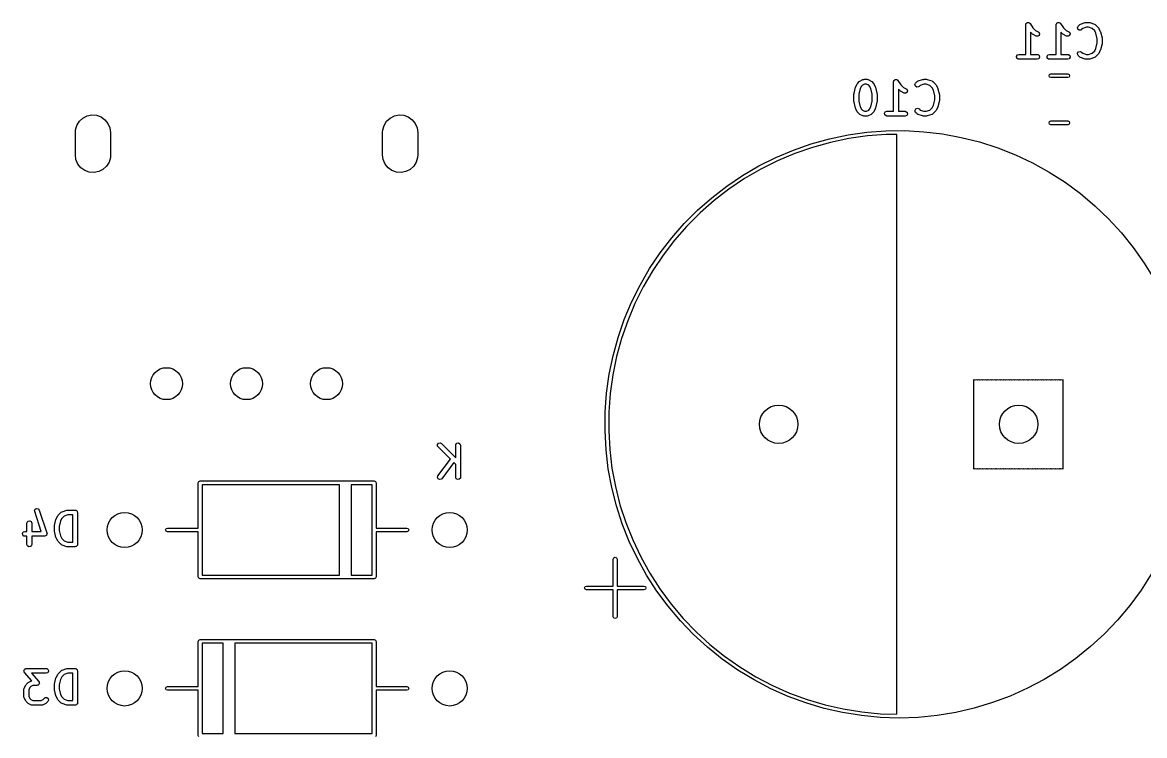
# Model space of a CAD drawing. Extents: x 65 to 231, y -134 to -59.
# Drawn here: x 65.39 to 100.45, y -84.66 to -62.37 of the extents above; entities that cross this region are included whole.
import ezdxf

# ---------------------------------------------------------------- set-up
doc = ezdxf.new("R2010")
doc.units = 0
doc.layers.add('BLACK', color=7, linetype='CONTINUOUS')

msp = doc.modelspace()

# ---------------------------------------------------------------- linework, layer by layer
at = {"layer": 'BLACK', "linetype": 'CONTINUOUS'}
for p, q in [((96.7388, -62.4444), (96.7433, -62.4187)), ((96.7433, -62.4187), (96.7461, -62.4154)), ((96.7461, -62.4154), (96.7466, -62.4111)), ((96.7466, -62.4111), (96.7623, -62.3961)), ((96.7623, -62.3961), (96.7763, -62.3794)), ((96.7763, -62.3794), (96.7806, -62.3787)), ((96.7806, -62.3787), (96.7837, -62.3757)), ((96.7837, -62.3757), (96.8054, -62.3743)), ((96.8054, -62.3743), (96.8268, -62.3705)), ((96.8268, -62.3705), (96.8306, -62.3727)), ((96.8306, -62.3727), (96.8349, -62.3724)), ((96.8349, -62.3724), (96.8524, -62.3853)), ((96.8524, -62.3853), (96.8713, -62.3962)), ((96.8713, -62.3962), (96.8727, -62.4002)), ((96.8727, -62.4002), (96.8762, -62.4028)), ((96.8762, -62.4028), (96.9673, -62.5395)), ((97.6912, -62.4444), (97.6957, -62.4187)), ((97.6957, -62.4187), (97.6985, -62.4154)), ((97.6985, -62.4154), (97.699, -62.4111)), ((97.699, -62.4111), (97.7147, -62.3961)), ((97.7147, -62.3961), (97.7287, -62.3794)), ((97.7287, -62.3794), (97.7329, -62.3787)), ((97.7329, -62.3787), (97.7361, -62.3757)), ((97.7361, -62.3757), (97.7578, -62.3743)), ((97.7578, -62.3743), (97.7792, -62.3705)), ((97.7792, -62.3705), (97.7829, -62.3727)), ((97.7829, -62.3727), (97.7873, -62.3724)), ((97.7873, -62.3724), (97.8048, -62.3853)), ((97.8048, -62.3853), (97.8236, -62.3962)), ((97.8236, -62.3962), (97.8251, -62.4002)), ((97.8251, -62.4002), (97.8286, -62.4028)), ((97.8286, -62.4028), (97.9197, -62.5395)), ((98.4568, -62.4208), (98.5996, -62.3732)), ((98.5996, -62.3732), (98.6218, -62.3699)), ((98.6218, -62.3699), (98.6233, -62.3694)), ((98.6233, -62.3694), (98.7186, -62.3694)), ((98.7186, -62.3694), (98.7407, -62.3733)), ((98.7407, -62.3733), (98.7423, -62.3732)), ((98.7423, -62.3732), (98.8851, -62.4208)), ((96.7388, -63.3694), (96.7388, -62.4444)), ((96.9513, -62.7355), (96.8888, -62.6731)), ((96.8888, -62.6731), (96.8888, -63.3694)), ((96.9527, -62.7362), (96.9513, -62.7355)), ((96.9707, -62.7496), (96.9527, -62.7362)), ((96.9673, -62.5395), (97.0487, -62.6208)), ((97.066, -62.7972), (96.9707, -62.7496)), ((97.0487, -62.6208), (97.1331, -62.663)), ((97.1331, -62.663), (97.154, -62.6785)), ((97.154, -62.6785), (97.1744, -62.7256)), ((97.1744, -62.7256), (97.1598, -62.7748)), ((97.6912, -63.3694), (97.6912, -62.4444)), ((97.9036, -62.7355), (97.8412, -62.6731)), ((97.8412, -62.6731), (97.8412, -63.3694)), ((97.9051, -62.7362), (97.9036, -62.7355)), ((97.9231, -62.7496), (97.9051, -62.7362)), ((97.9197, -62.5395), (98.0011, -62.6208)), ((98.0184, -62.7972), (97.9231, -62.7496)), ((98.0011, -62.6208), (98.0854, -62.663)), ((98.0854, -62.663), (98.1064, -62.6785)), ((98.1064, -62.6785), (98.1268, -62.7256)), ((98.1268, -62.7256), (98.1121, -62.7748)), ((98.3581, -62.5331), (98.3798, -62.4866)), ((98.3714, -62.5826), (98.3581, -62.5331)), ((98.4134, -62.6121), (98.3714, -62.5826)), ((98.3798, -62.4866), (98.4274, -62.439)), ((98.4646, -62.6076), (98.4134, -62.6121)), ((98.4274, -62.439), (98.4488, -62.424)), ((98.4488, -62.424), (98.4532, -62.4236)), ((98.4532, -62.4236), (98.4568, -62.4208)), ((98.4859, -62.5927), (98.4646, -62.6076)), ((98.521, -62.5576), (98.4859, -62.5927)), ((98.6355, -62.5194), (98.521, -62.5576)), ((98.7064, -62.5194), (98.6355, -62.5194)), ((98.8209, -62.5576), (98.7064, -62.5194)), ((98.895, -62.6317), (98.8209, -62.5576)), ((98.8851, -62.4208), (98.9081, -62.4333)), ((98.9335, -62.7087), (98.895, -62.6317)), ((98.9081, -62.4333), (98.9104, -62.4371)), ((98.9104, -62.4371), (98.9145, -62.439)), ((98.9145, -62.439), (99.0097, -62.5342)), ((98.9769, -62.8822), (98.9335, -62.7087)), ((99.0097, -62.5342), (99.0226, -62.5526)), ((99.0226, -62.5526), (99.0237, -62.5537)), ((99.0237, -62.5537), (99.0714, -62.6489)), ((99.0714, -62.6489), (99.0751, -62.6613)), ((99.0751, -62.6613), (99.077, -62.6643)), ((99.077, -62.6643), (99.1247, -62.8548)), ((97.1169, -62.803), (97.066, -62.7972)), ((97.1598, -62.7748), (97.1169, -62.803)), ((98.0693, -62.803), (98.0184, -62.7972)), ((98.1121, -62.7748), (98.0693, -62.803)), ((98.9335, -63.1801), (98.9769, -63.0066)), ((98.9769, -63.0066), (98.9769, -62.8822)), ((99.1247, -63.034), (99.077, -63.2245)), ((99.1269, -63.0158), (99.1243, -63.0306)), ((99.1243, -63.0306), (99.1247, -63.034)), ((99.1247, -62.8548), (99.1257, -62.8697)), ((99.1257, -62.8697), (99.1269, -62.873)), ((99.1269, -62.873), (99.1269, -63.0158)), ((96.4542, -63.4314), (96.4799, -63.3869)), ((96.4631, -63.4819), (96.4542, -63.4314)), ((96.4799, -63.3869), (96.5281, -63.3694)), ((96.5281, -63.3694), (96.7388, -63.3694)), ((96.8888, -63.3694), (97.0995, -63.3694)), ((97.0995, -63.3694), (97.1252, -63.3739)), ((97.1252, -63.3739), (97.1645, -63.4069)), ((97.1734, -63.4574), (97.1477, -63.5018)), ((97.1645, -63.4069), (97.1734, -63.4574)), ((97.4066, -63.4314), (97.4323, -63.3869)), ((97.4155, -63.4819), (97.4066, -63.4314)), ((97.4323, -63.3869), (97.4805, -63.3694)), ((97.4805, -63.3694), (97.6912, -63.3694)), ((97.8412, -63.3694), (98.0519, -63.3694)), ((98.0519, -63.3694), (98.0776, -63.3739)), ((98.0776, -63.3739), (98.1169, -63.4069)), ((98.1258, -63.4574), (98.1001, -63.5018)), ((98.1169, -63.4069), (98.1258, -63.4574)), ((98.3604, -63.3297), (98.3898, -63.2877)), ((98.3649, -63.3808), (98.3604, -63.3297)), ((98.3798, -63.4022), (98.3649, -63.3808)), ((98.4274, -63.4498), (98.3798, -63.4022)), ((98.3898, -63.2877), (98.4394, -63.2744)), ((98.4315, -63.4517), (98.4274, -63.4498)), ((98.4339, -63.4555), (98.4315, -63.4517)), ((98.4568, -63.4679), (98.4339, -63.4555)), ((98.4394, -63.2744), (98.4859, -63.2961)), ((98.5996, -63.5155), (98.4568, -63.4679)), ((98.4859, -63.2961), (98.521, -63.3312)), ((98.521, -63.3312), (98.6355, -63.3694)), ((98.6355, -63.3694), (98.7064, -63.3694)), ((98.7064, -63.3694), (98.8209, -63.3312)), ((98.8851, -63.4679), (98.7423, -63.5155)), ((98.8209, -63.3312), (98.895, -63.2571)), ((98.8887, -63.4651), (98.8851, -63.4679)), ((98.8931, -63.4647), (98.8887, -63.4651)), ((98.9145, -63.4498), (98.8931, -63.4647)), ((98.895, -63.2571), (98.9335, -63.1801)), ((99.0097, -63.3546), (98.9145, -63.4498)), ((99.0104, -63.3531), (99.0097, -63.3546)), ((99.0237, -63.3351), (99.0104, -63.3531)), ((99.0714, -63.2398), (99.0237, -63.3351)), ((99.0718, -63.2363), (99.0714, -63.2398)), ((99.077, -63.2245), (99.0718, -63.2363)), ((96.5024, -63.5149), (96.4631, -63.4819)), ((96.5281, -63.5194), (96.5024, -63.5149)), ((97.0995, -63.5194), (96.5281, -63.5194)), ((97.1477, -63.5018), (97.0995, -63.5194)), ((97.4548, -63.5149), (97.4155, -63.4819)), ((97.4805, -63.5194), (97.4548, -63.5149)), ((98.0519, -63.5194), (97.4805, -63.5194)), ((98.1001, -63.5018), (98.0519, -63.5194)), ((98.6012, -63.5155), (98.5996, -63.5155)), ((98.6233, -63.5194), (98.6012, -63.5155)), ((98.7186, -63.5194), (98.6233, -63.5194)), ((98.7201, -63.5188), (98.7186, -63.5194)), ((98.7423, -63.5155), (98.7201, -63.5188)), ((91.5574, -64.2029), (91.6526, -64.1553)), ((91.6526, -64.1553), (91.6776, -64.1479)), ((91.6776, -64.1479), (91.682, -64.1489)), ((91.682, -64.1489), (91.6862, -64.1474)), ((91.6862, -64.1474), (91.7814, -64.1474)), ((91.7814, -64.1474), (91.8071, -64.1519)), ((91.8071, -64.1519), (91.8105, -64.1548)), ((91.8105, -64.1548), (91.815, -64.1553)), ((91.815, -64.1553), (91.9102, -64.2029)), ((92.6347, -64.1741), (92.6487, -64.1574)), ((92.6487, -64.1574), (92.6529, -64.1567)), ((92.6529, -64.1567), (92.6561, -64.1537)), ((92.6561, -64.1537), (92.6778, -64.1523)), ((92.6778, -64.1523), (92.6992, -64.1485)), ((92.6992, -64.1485), (92.703, -64.1507)), ((92.703, -64.1507), (92.7073, -64.1504)), ((92.7073, -64.1504), (92.7248, -64.1633)), ((92.7248, -64.1633), (92.7436, -64.1742)), ((93.3768, -64.1988), (93.5196, -64.1512)), ((93.5196, -64.1512), (93.5418, -64.1479)), ((93.5418, -64.1479), (93.5433, -64.1474)), ((93.5433, -64.1474), (93.6386, -64.1474)), ((93.6386, -64.1474), (93.6607, -64.1513)), ((93.6607, -64.1513), (93.6623, -64.1512)), ((93.6623, -64.1512), (93.8051, -64.1988)), ((97.4687, -64.035), (97.4863, -63.9926)), ((97.4863, -64.0774), (97.4687, -64.035)), ((97.4863, -63.9926), (97.5287, -63.975)), ((97.5287, -64.095), (97.4863, -64.0774)), ((97.5287, -63.975), (98.0513, -63.975)), ((98.0513, -64.095), (97.5287, -64.095)), ((98.0513, -63.975), (98.0937, -63.9926)), ((98.0937, -64.0774), (98.0513, -64.095)), ((98.0937, -63.9926), (98.1113, -64.035)), ((98.1113, -64.035), (98.0937, -64.0774)), ((91.3753, -64.5851), (91.423, -64.3947)), ((91.423, -64.3947), (91.4282, -64.3828)), ((91.4282, -64.3828), (91.4286, -64.3793)), ((91.4286, -64.3793), (91.4763, -64.2841)), ((91.4763, -64.2841), (91.4896, -64.2661)), ((91.4896, -64.2661), (91.4903, -64.2646)), ((91.4903, -64.2646), (91.5379, -64.217)), ((91.5665, -64.439), (91.5231, -64.6126)), ((91.5379, -64.217), (91.5563, -64.2041)), ((91.5563, -64.2041), (91.5574, -64.2029)), ((91.605, -64.362), (91.5665, -64.439)), ((91.6354, -64.3316), (91.605, -64.362)), ((91.7039, -64.2974), (91.6354, -64.3316)), ((91.7637, -64.2974), (91.7039, -64.2974)), ((91.8322, -64.3316), (91.7637, -64.2974)), ((91.8626, -64.362), (91.8322, -64.3316)), ((91.9011, -64.439), (91.8626, -64.362)), ((91.9445, -64.6126), (91.9011, -64.439)), ((91.9102, -64.2029), (91.9282, -64.2163)), ((91.9282, -64.2163), (91.9297, -64.217)), ((91.9297, -64.217), (91.9773, -64.2646)), ((91.9773, -64.2646), (91.9902, -64.283)), ((91.9902, -64.283), (91.9914, -64.2841)), ((91.9914, -64.2841), (92.039, -64.3793)), ((92.039, -64.3793), (92.0427, -64.3917)), ((92.0427, -64.3917), (92.0447, -64.3947)), ((92.0447, -64.3947), (92.0923, -64.5851)), ((92.6112, -64.2224), (92.6157, -64.1967)), ((92.6112, -65.1474), (92.6112, -64.2224)), ((92.6157, -64.1967), (92.6185, -64.1934)), ((92.6185, -64.1934), (92.619, -64.1891)), ((92.619, -64.1891), (92.6347, -64.1741)), ((92.7436, -64.1742), (92.7451, -64.1782)), ((92.7451, -64.1782), (92.7486, -64.1808)), ((92.7486, -64.1808), (92.8397, -64.3175)), ((92.8236, -64.5135), (92.7612, -64.4511)), ((92.7612, -64.4511), (92.7612, -65.1474)), ((92.8251, -64.5142), (92.8236, -64.5135)), ((92.8431, -64.5276), (92.8251, -64.5142)), ((92.8397, -64.3175), (92.9211, -64.3988)), ((92.9211, -64.3988), (93.0054, -64.441)), ((93.0054, -64.441), (93.0264, -64.4565)), ((93.0264, -64.4565), (93.0468, -64.5036)), ((93.0468, -64.5036), (93.0321, -64.5528)), ((93.2781, -64.3111), (93.2998, -64.2646)), ((93.2914, -64.3606), (93.2781, -64.3111)), ((93.3334, -64.3901), (93.2914, -64.3606)), ((93.2998, -64.2646), (93.3474, -64.217)), ((93.3846, -64.3856), (93.3334, -64.3901)), ((93.3474, -64.217), (93.3688, -64.202)), ((93.3688, -64.202), (93.3732, -64.2016)), ((93.3732, -64.2016), (93.3768, -64.1988)), ((93.4059, -64.3707), (93.3846, -64.3856)), ((93.441, -64.3356), (93.4059, -64.3707)), ((93.5555, -64.2974), (93.441, -64.3356)), ((93.6264, -64.2974), (93.5555, -64.2974)), ((93.7409, -64.3356), (93.6264, -64.2974)), ((93.815, -64.4097), (93.7409, -64.3356)), ((93.8051, -64.1988), (93.8281, -64.2113)), ((93.8535, -64.4867), (93.815, -64.4097)), ((93.8281, -64.2113), (93.8304, -64.2151)), ((93.8304, -64.2151), (93.8345, -64.217)), ((93.8345, -64.217), (93.9297, -64.3122)), ((93.8969, -64.6602), (93.8535, -64.4867)), ((93.9297, -64.3122), (93.9426, -64.3306)), ((93.9426, -64.3306), (93.9437, -64.3317)), ((93.9437, -64.3317), (93.9914, -64.4269)), ((93.9914, -64.4269), (93.9951, -64.4393)), ((93.9951, -64.4393), (93.997, -64.4423)), ((93.997, -64.4423), (94.0447, -64.6328)), ((91.3731, -64.6033), (91.3757, -64.5886)), ((91.3731, -64.8414), (91.3731, -64.6033)), ((91.3743, -64.8447), (91.3731, -64.8414)), ((91.3753, -64.8596), (91.3743, -64.8447)), ((91.3757, -64.5886), (91.3753, -64.5851)), ((91.423, -65.0501), (91.3753, -64.8596)), ((91.5231, -64.6126), (91.5231, -64.8322)), ((91.5231, -64.8322), (91.5665, -65.0057)), ((91.9011, -65.0057), (91.9445, -64.8322)), ((91.9445, -64.8322), (91.9445, -64.6126)), ((92.0923, -64.8596), (92.0447, -65.0501)), ((92.0945, -64.8414), (92.0919, -64.8562)), ((92.0919, -64.8562), (92.0923, -64.8596)), ((92.0923, -64.5851), (92.0933, -64.6001)), ((92.0933, -64.6001), (92.0945, -64.6033)), ((92.0945, -64.6033), (92.0945, -64.8414)), ((92.9384, -64.5752), (92.8431, -64.5276)), ((92.9893, -64.581), (92.9384, -64.5752)), ((93.0321, -64.5528), (92.9893, -64.581)), ((93.8535, -64.9581), (93.8969, -64.7846)), ((93.8969, -64.7846), (93.8969, -64.6602)), ((94.0447, -64.812), (93.997, -65.0025)), ((94.0469, -64.7938), (94.0443, -64.8086)), ((94.0443, -64.8086), (94.0447, -64.812)), ((94.0447, -64.6328), (94.0457, -64.6477)), ((94.0457, -64.6477), (94.0469, -64.651)), ((94.0469, -64.651), (94.0469, -64.7938)), ((91.4249, -65.053), (91.423, -65.0501)), ((91.4286, -65.0654), (91.4249, -65.053)), ((91.4763, -65.1607), (91.4286, -65.0654)), ((91.4774, -65.1618), (91.4763, -65.1607)), ((91.4903, -65.1802), (91.4774, -65.1618)), ((91.5379, -65.2278), (91.4903, -65.1802)), ((91.5665, -65.0057), (91.605, -65.0827)), ((91.605, -65.0827), (91.6354, -65.1131)), ((91.6354, -65.1131), (91.7039, -65.1474)), ((91.7039, -65.1474), (91.7637, -65.1474)), ((91.7637, -65.1474), (91.8322, -65.1131)), ((91.8322, -65.1131), (91.8626, -65.0827)), ((91.8626, -65.0827), (91.9011, -65.0057)), ((91.9773, -65.1802), (91.9297, -65.2278)), ((91.978, -65.1787), (91.9773, -65.1802)), ((91.9914, -65.1607), (91.978, -65.1787)), ((92.039, -65.0654), (91.9914, -65.1607)), ((92.0394, -65.0619), (92.039, -65.0654)), ((92.0447, -65.0501), (92.0394, -65.0619)), ((92.3266, -65.2094), (92.3523, -65.1649)), ((92.3355, -65.2599), (92.3266, -65.2094)), ((92.3523, -65.1649), (92.4005, -65.1474)), ((92.4005, -65.1474), (92.6112, -65.1474)), ((92.7612, -65.1474), (92.9719, -65.1474)), ((92.9719, -65.1474), (92.9976, -65.1519)), ((92.9976, -65.1519), (93.0369, -65.1849)), ((93.0369, -65.1849), (93.0458, -65.2354)), ((93.2804, -65.1077), (93.3098, -65.0657)), ((93.2849, -65.1588), (93.2804, -65.1077)), ((93.2998, -65.1802), (93.2849, -65.1588)), ((93.3474, -65.2278), (93.2998, -65.1802)), ((93.3098, -65.0657), (93.3594, -65.0524)), ((93.3594, -65.0524), (93.4059, -65.0741)), ((93.4059, -65.0741), (93.441, -65.1092)), ((93.441, -65.1092), (93.5555, -65.1474)), ((93.5555, -65.1474), (93.6264, -65.1474)), ((93.6264, -65.1474), (93.7409, -65.1092)), ((93.7409, -65.1092), (93.815, -65.0351)), ((93.815, -65.0351), (93.8535, -64.9581)), ((93.9297, -65.1326), (93.8345, -65.2278)), ((93.9304, -65.1311), (93.9297, -65.1326)), ((93.9437, -65.1131), (93.9304, -65.1311)), ((93.9914, -65.0178), (93.9437, -65.1131)), ((93.9918, -65.0143), (93.9914, -65.0178)), ((93.997, -65.0025), (93.9918, -65.0143)), ((67.0875, -65.5863), (67.1662, -65.4594)), ((67.1662, -65.4594), (67.2761, -65.3584)), ((67.2761, -65.3584), (67.4091, -65.2906)), ((67.4091, -65.2906), (67.5555, -65.2611)), ((67.5555, -65.2611), (67.7044, -65.272)), ((67.7044, -65.272), (67.8448, -65.3226)), ((67.8448, -65.3226), (67.9665, -65.4091)), ((67.9665, -65.4091), (68.0605, -65.5251)), ((68.0605, -65.5251), (68.1197, -65.6621)), ((76.6876, -65.5863), (76.7662, -65.4594)), ((76.7662, -65.4594), (76.8761, -65.3584)), ((76.8761, -65.3584), (77.0091, -65.2906)), ((77.0091, -65.2906), (77.1555, -65.2611)), ((77.1555, -65.2611), (77.3044, -65.272)), ((77.3044, -65.272), (77.4448, -65.3226)), ((77.4448, -65.3226), (77.5665, -65.4091)), ((77.5665, -65.4091), (77.6604, -65.5251)), ((77.6604, -65.5251), (77.7197, -65.6621)), ((91.5394, -65.2285), (91.5379, -65.2278)), ((91.5574, -65.2418), (91.5394, -65.2285)), ((91.6526, -65.2895), (91.5574, -65.2418)), ((91.6571, -65.29), (91.6526, -65.2895)), ((91.6605, -65.2929), (91.6571, -65.29)), ((91.6862, -65.2974), (91.6605, -65.2929)), ((91.7814, -65.2974), (91.6862, -65.2974)), ((91.7856, -65.2958), (91.7814, -65.2974)), ((91.79, -65.2969), (91.7856, -65.2958)), ((91.815, -65.2895), (91.79, -65.2969)), ((91.9102, -65.2418), (91.815, -65.2895)), ((91.9113, -65.2407), (91.9102, -65.2418)), ((91.9297, -65.2278), (91.9113, -65.2407)), ((92.3748, -65.2929), (92.3355, -65.2599)), ((92.4005, -65.2974), (92.3748, -65.2929)), ((92.9719, -65.2974), (92.4005, -65.2974)), ((93.0201, -65.2798), (92.9719, -65.2974)), ((93.0458, -65.2354), (93.0201, -65.2798)), ((93.3515, -65.2297), (93.3474, -65.2278)), ((93.3539, -65.2335), (93.3515, -65.2297)), ((93.3768, -65.2459), (93.3539, -65.2335)), ((93.5196, -65.2935), (93.3768, -65.2459)), ((93.5212, -65.2935), (93.5196, -65.2935)), ((93.5433, -65.2974), (93.5212, -65.2935)), ((93.6386, -65.2974), (93.5433, -65.2974)), ((93.6401, -65.2968), (93.6386, -65.2974)), ((93.6623, -65.2935), (93.6401, -65.2968)), ((93.8051, -65.2459), (93.6623, -65.2935)), ((93.8087, -65.2431), (93.8051, -65.2459)), ((93.8131, -65.2427), (93.8087, -65.2431)), ((93.8345, -65.2278), (93.8131, -65.2427)), ((97.4687, -65.505), (97.4863, -65.4626)), ((97.4863, -65.5474), (97.4687, -65.505)), ((97.4863, -65.4626), (97.5287, -65.445)), ((97.5287, -65.565), (97.4863, -65.5474)), ((97.5287, -65.445), (98.0513, -65.445)), ((98.0513, -65.565), (97.5287, -65.565)), ((98.0513, -65.445), (98.0937, -65.4626)), ((98.0937, -65.5474), (98.0513, -65.565)), ((98.0937, -65.4626), (98.1113, -65.505)), ((98.1113, -65.505), (98.0937, -65.5474)), ((67.04, -65.81), (67.0459, -65.7297)), ((67.04, -66.51), (67.04, -65.81)), ((67.0459, -65.7297), (67.0875, -65.5863)), ((68.1197, -65.6621), (68.14, -65.81)), ((68.14, -65.81), (68.14, -66.51)), ((76.64, -65.81), (76.6459, -65.7297)), ((76.64, -66.51), (76.64, -65.81)), ((76.6459, -65.7297), (76.6876, -65.5863)), ((77.7197, -65.6621), (77.74, -65.81)), ((77.74, -65.81), (77.74, -66.51)), ((90.6114, -66.0074), (91.1917, -65.8867)), ((91.1917, -65.8867), (91.7786, -65.8037)), ((91.791, -65.9182), (91.2115, -66.0001)), ((91.7786, -65.8037), (92.3696, -65.7587)), ((92.3746, -65.8738), (91.791, -65.9182)), ((92.3696, -65.7587), (92.9623, -65.752)), ((92.71, -65.87), (92.3746, -65.8738)), ((92.71, -83.9925), (92.71, -65.87)), ((92.9623, -65.752), (93.5541, -65.7835)), ((93.5541, -65.7835), (94.1427, -65.8532)), ((94.1427, -65.8532), (94.7256, -65.9607)), ((89.4802, -66.3597), (90.0401, -66.1653)), ((90.0743, -66.2752), (89.5214, -66.4672)), ((90.0401, -66.1653), (90.6114, -66.0074)), ((90.6385, -66.1193), (90.0743, -66.2752)), ((91.2115, -66.0001), (90.6385, -66.1193)), ((94.7256, -65.9607), (95.3004, -66.1056)), ((95.3004, -66.1056), (95.8645, -66.2873)), ((67.0603, -66.6579), (67.04, -66.51)), ((68.1341, -66.5903), (68.0924, -66.7337)), ((68.14, -66.51), (68.1341, -66.5903)), ((76.6603, -66.6579), (76.64, -66.51)), ((77.7341, -66.5903), (77.6924, -66.7337)), ((77.74, -66.51), (77.7341, -66.5903)), ((88.4038, -66.8548), (88.934, -66.5899)), ((88.934, -66.5899), (89.4802, -66.3597)), ((89.5214, -66.4672), (88.9821, -66.6945)), ((95.8645, -66.2873), (96.4158, -66.505)), ((96.4158, -66.505), (96.9519, -66.7578)), ((67.1196, -66.7949), (67.0603, -66.6579)), ((67.2135, -66.9109), (67.1196, -66.7949)), ((67.3352, -66.9974), (67.2135, -66.9109)), ((67.9039, -66.9616), (67.7709, -67.0294)), ((68.0138, -66.8606), (67.9039, -66.9616)), ((68.0924, -66.7337), (68.0138, -66.8606)), ((76.7195, -66.7949), (76.6603, -66.6579)), ((76.8135, -66.9109), (76.7195, -66.7949)), ((76.9352, -66.9974), (76.8135, -66.9109)), ((77.5039, -66.9616), (77.3709, -67.0294)), ((77.6138, -66.8606), (77.5039, -66.9616)), ((77.6924, -66.7337), (77.6138, -66.8606)), ((87.8918, -67.1534), (88.4038, -66.8548)), ((88.4585, -66.9561), (87.953, -67.251)), ((88.9821, -66.6945), (88.4585, -66.9561)), ((96.9519, -66.7578), (97.4706, -67.0447)), ((67.4756, -67.048), (67.3352, -66.9974)), ((67.6245, -67.0589), (67.4756, -67.048)), ((67.7709, -67.0294), (67.6245, -67.0589)), ((77.0756, -67.048), (76.9352, -66.9974)), ((77.2245, -67.0589), (77.0756, -67.048)), ((77.3709, -67.0294), (77.2245, -67.0589)), ((87.4001, -67.4844), (87.8918, -67.1534)), ((87.953, -67.251), (87.4674, -67.5778)), ((97.4706, -67.0447), (97.9696, -67.3645)), ((86.9308, -67.8465), (87.4001, -67.4844)), ((87.4674, -67.5778), (87.004, -67.9353)), ((97.9696, -67.3645), (98.447, -67.7158)), ((86.4859, -68.2381), (86.9308, -67.8465)), ((87.004, -67.9353), (86.5647, -68.322)), ((98.447, -67.7158), (98.9007, -68.0972)), ((86.0671, -68.6575), (86.4859, -68.2381)), ((86.5647, -68.322), (86.1512, -68.7362)), ((98.9007, -68.0972), (99.3289, -68.5071)), ((85.6763, -69.1032), (86.0671, -68.6575)), ((99.3289, -68.5071), (99.7297, -68.9437)), ((86.1512, -68.7362), (85.7653, -69.1763)), ((99.7297, -68.9437), (100.101, -69.4053)), ((85.3151, -69.5731), (85.6763, -69.1032)), ((85.7653, -69.1763), (85.4086, -69.6403)), ((100.101, -69.4053), (100.443, -69.89)), ((84.9849, -70.0653), (85.3151, -69.5731)), ((85.4086, -69.6403), (85.0826, -70.1264)), ((84.6872, -70.5779), (84.9849, -70.0653)), ((85.0826, -70.1264), (84.7886, -70.6325)), ((100.443, -69.89), (100.752, -70.3956)), ((84.4232, -71.1085), (84.6872, -70.5779)), ((84.7886, -70.6325), (84.5279, -71.1565)), ((84.194, -71.6551), (84.4232, -71.1085)), ((84.5279, -71.1565), (84.3016, -71.6962)), ((84.0005, -72.2154), (84.194, -71.6551)), ((84.3016, -71.6962), (84.1105, -72.2494)), ((83.8436, -72.787), (84.0005, -72.2154)), ((84.1105, -72.2494), (83.9556, -72.8139)), ((83.724, -73.3675), (83.8436, -72.787)), ((83.9556, -72.8139), (83.8374, -73.3871)), ((83.642, -73.9545), (83.724, -73.3675)), ((83.8374, -73.3871), (83.7565, -73.9667)), ((95.131, -73.55), (95.111, -73.5417)), ((95.111, -73.5417), (95.111, -76.3183)), ((95.151, -73.5417), (95.131, -73.55)), ((95.171, -73.55), (95.151, -73.5417)), ((95.191, -73.5417), (95.171, -73.55)), ((95.211, -73.55), (95.191, -73.5417)), ((95.231, -73.5417), (95.211, -73.55)), ((95.251, -73.55), (95.231, -73.5417)), ((95.271, -73.5417), (95.251, -73.55)), ((95.291, -73.55), (95.271, -73.5417)), ((95.311, -73.5417), (95.291, -73.55)), ((95.331, -73.55), (95.311, -73.5417)), ((95.351, -73.5417), (95.331, -73.55)), ((95.371, -73.55), (95.351, -73.5417)), ((95.391, -73.5417), (95.371, -73.55)), ((95.411, -73.55), (95.391, -73.5417)), ((95.431, -73.5417), (95.411, -73.55)), ((95.451, -73.55), (95.431, -73.5417)), ((95.471, -73.5417), (95.451, -73.55)), ((95.491, -73.55), (95.471, -73.5417)), ((95.511, -73.5417), (95.491, -73.55)), ((95.531, -73.55), (95.511, -73.5417)), ((95.551, -73.5417), (95.531, -73.55)), ((95.571, -73.55), (95.551, -73.5417)), ((95.591, -73.5417), (95.571, -73.55)), ((95.611, -73.55), (95.591, -73.5417)), ((95.631, -73.5417), (95.611, -73.55)), ((95.651, -73.55), (95.631, -73.5417)), ((95.671, -73.5417), (95.651, -73.55)), ((95.691, -73.55), (95.671, -73.5417)), ((95.711, -73.5417), (95.691, -73.55)), ((95.731, -73.55), (95.711, -73.5417)), ((95.751, -73.5417), (95.731, -73.55)), ((95.771, -73.55), (95.751, -73.5417)), ((95.791, -73.5417), (95.771, -73.55)), ((95.811, -73.55), (95.791, -73.5417)), ((95.831, -73.5417), (95.811, -73.55)), ((95.851, -73.55), (95.831, -73.5417)), ((95.871, -73.5417), (95.851, -73.55)), ((95.891, -73.55), (95.871, -73.5417)), ((95.911, -73.5417), (95.891, -73.55)), ((95.931, -73.55), (95.911, -73.5417)), ((95.951, -73.5417), (95.931, -73.55)), ((95.971, -73.55), (95.951, -73.5417)), ((95.991, -73.5417), (95.971, -73.55)), ((96.011, -73.55), (95.991, -73.5417)), ((96.031, -73.5417), (96.011, -73.55)), ((96.051, -73.55), (96.031, -73.5417)), ((96.071, -73.5417), (96.051, -73.55)), ((96.091, -73.55), (96.071, -73.5417)), ((96.111, -73.5417), (96.091, -73.55)), ((96.131, -73.55), (96.111, -73.5417)), ((96.151, -73.5417), (96.131, -73.55)), ((96.171, -73.55), (96.151, -73.5417)), ((96.191, -73.5417), (96.171, -73.55)), ((96.211, -73.55), (96.191, -73.5417)), ((96.231, -73.5417), (96.211, -73.55)), ((96.251, -73.55), (96.231, -73.5417)), ((96.271, -73.5417), (96.251, -73.55)), ((96.291, -73.55), (96.271, -73.5417)), ((96.311, -73.5417), (96.291, -73.55)), ((96.331, -73.55), (96.311, -73.5417)), ((96.351, -73.5417), (96.331, -73.55)), ((96.371, -73.55), (96.351, -73.5417)), ((96.391, -73.5417), (96.371, -73.55)), ((96.411, -73.55), (96.391, -73.5417)), ((96.431, -73.5417), (96.411, -73.55)), ((96.451, -73.55), (96.431, -73.5417)), ((96.471, -73.5417), (96.451, -73.55)), ((96.491, -73.55), (96.471, -73.5417)), ((96.511, -73.5417), (96.491, -73.55)), ((96.531, -73.55), (96.511, -73.5417)), ((96.551, -73.5417), (96.531, -73.55)), ((96.571, -73.55), (96.551, -73.5417)), ((96.591, -73.5417), (96.571, -73.55)), ((96.611, -73.55), (96.591, -73.5417)), ((96.631, -73.5417), (96.611, -73.55)), ((96.651, -73.55), (96.631, -73.5417)), ((96.671, -73.5417), (96.651, -73.55)), ((96.691, -73.55), (96.671, -73.5417)), ((96.711, -73.5417), (96.691, -73.55)), ((96.731, -73.55), (96.711, -73.5417)), ((96.751, -73.5417), (96.731, -73.55)), ((96.771, -73.55), (96.751, -73.5417)), ((96.791, -73.5417), (96.771, -73.55)), ((96.811, -73.55), (96.791, -73.5417)), ((96.831, -73.5417), (96.811, -73.55)), ((96.851, -73.55), (96.831, -73.5417)), ((96.871, -73.5417), (96.851, -73.55)), ((96.891, -73.55), (96.871, -73.5417)), ((96.911, -73.5417), (96.891, -73.55)), ((96.931, -73.55), (96.911, -73.5417)), ((96.951, -73.5417), (96.931, -73.55)), ((96.971, -73.55), (96.951, -73.5417)), ((96.991, -73.5417), (96.971, -73.55)), ((97.011, -73.55), (96.991, -73.5417)), ((97.031, -73.5417), (97.011, -73.55)), ((97.051, -73.55), (97.031, -73.5417)), ((97.071, -73.5417), (97.051, -73.55)), ((97.091, -73.55), (97.071, -73.5417)), ((97.111, -73.5417), (97.091, -73.55)), ((97.131, -73.55), (97.111, -73.5417)), ((97.151, -73.5417), (97.131, -73.55)), ((97.171, -73.55), (97.151, -73.5417)), ((97.191, -73.5417), (97.171, -73.55)), ((97.211, -73.55), (97.191, -73.5417)), ((97.231, -73.5417), (97.211, -73.55)), ((97.251, -73.55), (97.231, -73.5417)), ((97.271, -73.5417), (97.251, -73.55)), ((97.291, -73.55), (97.271, -73.5417)), ((97.311, -73.5417), (97.291, -73.55)), ((97.331, -73.55), (97.311, -73.5417)), ((97.351, -73.5417), (97.331, -73.55)), ((97.371, -73.55), (97.351, -73.5417)), ((97.391, -73.5417), (97.371, -73.55)), ((97.411, -73.55), (97.391, -73.5417)), ((97.431, -73.5417), (97.411, -73.55)), ((97.451, -73.55), (97.431, -73.5417)), ((97.471, -73.5417), (97.451, -73.55)), ((97.491, -73.55), (97.471, -73.5417)), ((97.511, -73.5417), (97.491, -73.55)), ((97.531, -73.55), (97.511, -73.5417)), ((97.551, -73.5417), (97.531, -73.55)), ((97.571, -73.55), (97.551, -73.5417)), ((97.591, -73.5417), (97.571, -73.55)), ((97.611, -73.55), (97.591, -73.5417)), ((97.631, -73.5417), (97.611, -73.55)), ((97.651, -73.55), (97.631, -73.5417)), ((97.671, -73.5417), (97.651, -73.55)), ((97.691, -73.55), (97.671, -73.5417)), ((97.711, -73.5417), (97.691, -73.55)), ((97.731, -73.55), (97.711, -73.5417)), ((97.751, -73.5417), (97.731, -73.55)), ((97.771, -73.55), (97.751, -73.5417)), ((97.791, -73.5417), (97.771, -73.55)), ((97.811, -73.55), (97.791, -73.5417)), ((97.831, -73.5417), (97.811, -73.55)), ((97.851, -73.55), (97.831, -73.5417)), ((97.871, -73.5417), (97.851, -73.55)), ((97.891, -73.55), (97.871, -73.5417)), ((97.911, -73.5417), (97.891, -73.55)), ((97.911, -76.3183), (97.911, -73.5417)), ((83.5981, -74.5456), (83.642, -73.9545)), ((83.7565, -73.9667), (83.7131, -74.5504)), ((83.5924, -75.1357), (83.5981, -74.5456)), ((83.7131, -74.5504), (83.7075, -75.1357)), ((83.5924, -75.1383), (83.5924, -75.1357)), ((83.6249, -75.7301), (83.5924, -75.1383)), ((83.7075, -75.1357), (83.7396, -75.7201)), ((78.358, -75.565), (78.3875, -75.5229)), ((78.3625, -75.6161), (78.358, -75.565)), ((78.3774, -75.6374), (78.3625, -75.6161)), ((78.76, -76.02), (78.3774, -75.6374)), ((78.3875, -75.5229), (78.437, -75.5097)), ((78.437, -75.5097), (78.4835, -75.5313)), ((78.4835, -75.5313), (78.9269, -75.9747)), ((78.9269, -75.5844), (78.9314, -75.5587)), ((78.9269, -75.9747), (78.9269, -75.5844)), ((78.9314, -75.5587), (78.9644, -75.5194)), ((78.9644, -75.5194), (79.0149, -75.5105)), ((79.0149, -75.5105), (79.0594, -75.5362)), ((79.0594, -75.5362), (79.0769, -75.5844)), ((79.0769, -75.5844), (79.0769, -76.5844)), ((83.6956, -76.3186), (83.6249, -75.7301)), ((83.7396, -75.7201), (83.8094, -76.3012)), ((78.3705, -76.5394), (78.76, -76.02)), ((78.8672, -76.1271), (78.4905, -76.6294)), ((78.9269, -76.1869), (78.8672, -76.1271)), ((78.9269, -76.5844), (78.9269, -76.1869)), ((83.8041, -76.9013), (83.6956, -76.3186)), ((83.8094, -76.3012), (83.9166, -76.8765)), ((95.111, -76.3183), (95.131, -76.31)), ((95.131, -76.31), (95.151, -76.3183)), ((95.151, -76.3183), (95.171, -76.31)), ((95.171, -76.31), (95.191, -76.3183)), ((95.191, -76.3183), (95.211, -76.31)), ((95.211, -76.31), (95.231, -76.3183)), ((95.231, -76.3183), (95.251, -76.31)), ((95.251, -76.31), (95.271, -76.3183)), ((95.271, -76.3183), (95.291, -76.31)), ((95.291, -76.31), (95.311, -76.3183)), ((95.311, -76.3183), (95.331, -76.31)), ((95.331, -76.31), (95.351, -76.3183)), ((95.351, -76.3183), (95.371, -76.31)), ((95.371, -76.31), (95.391, -76.3183)), ((95.391, -76.3183), (95.411, -76.31)), ((95.411, -76.31), (95.431, -76.3183)), ((95.431, -76.3183), (95.451, -76.31)), ((95.451, -76.31), (95.471, -76.3183)), ((95.471, -76.3183), (95.491, -76.31)), ((95.491, -76.31), (95.511, -76.3183)), ((95.511, -76.3183), (95.531, -76.31)), ((95.531, -76.31), (95.551, -76.3183)), ((95.551, -76.3183), (95.571, -76.31)), ((95.571, -76.31), (95.591, -76.3183)), ((95.591, -76.3183), (95.611, -76.31)), ((95.611, -76.31), (95.631, -76.3183)), ((95.631, -76.3183), (95.651, -76.31)), ((95.651, -76.31), (95.671, -76.3183)), ((95.671, -76.3183), (95.691, -76.31)), ((95.691, -76.31), (95.711, -76.3183)), ((95.711, -76.3183), (95.731, -76.31)), ((95.731, -76.31), (95.751, -76.3183)), ((95.751, -76.3183), (95.771, -76.31)), ((95.771, -76.31), (95.791, -76.3183)), ((95.791, -76.3183), (95.811, -76.31)), ((95.811, -76.31), (95.831, -76.3183)), ((95.831, -76.3183), (95.851, -76.31)), ((95.851, -76.31), (95.871, -76.3183)), ((95.871, -76.3183), (95.891, -76.31)), ((95.891, -76.31), (95.911, -76.3183)), ((95.911, -76.3183), (95.931, -76.31)), ((95.931, -76.31), (95.951, -76.3183)), ((95.951, -76.3183), (95.971, -76.31)), ((95.971, -76.31), (95.991, -76.3183)), ((95.991, -76.3183), (96.011, -76.31)), ((96.011, -76.31), (96.031, -76.3183)), ((96.031, -76.3183), (96.051, -76.31)), ((96.051, -76.31), (96.071, -76.3183)), ((96.071, -76.3183), (96.091, -76.31)), ((96.091, -76.31), (96.111, -76.3183)), ((96.111, -76.3183), (96.131, -76.31)), ((96.131, -76.31), (96.151, -76.3183)), ((96.151, -76.3183), (96.171, -76.31)), ((96.171, -76.31), (96.191, -76.3183)), ((96.191, -76.3183), (96.211, -76.31)), ((96.211, -76.31), (96.231, -76.3183)), ((96.231, -76.3183), (96.251, -76.31)), ((96.251, -76.31), (96.271, -76.3183)), ((96.271, -76.3183), (96.291, -76.31)), ((96.291, -76.31), (96.311, -76.3183)), ((96.311, -76.3183), (96.331, -76.31)), ((96.331, -76.31), (96.351, -76.3183)), ((96.351, -76.3183), (96.371, -76.31)), ((96.371, -76.31), (96.391, -76.3183)), ((96.391, -76.3183), (96.411, -76.31)), ((96.411, -76.31), (96.431, -76.3183)), ((96.431, -76.3183), (96.451, -76.31)), ((96.451, -76.31), (96.471, -76.3183)), ((96.471, -76.3183), (96.491, -76.31)), ((96.491, -76.31), (96.511, -76.3183)), ((96.511, -76.3183), (96.531, -76.31)), ((96.531, -76.31), (96.551, -76.3183)), ((96.551, -76.3183), (96.571, -76.31)), ((96.571, -76.31), (96.591, -76.3183)), ((96.591, -76.3183), (96.611, -76.31)), ((96.611, -76.31), (96.631, -76.3183)), ((96.631, -76.3183), (96.651, -76.31)), ((96.651, -76.31), (96.671, -76.3183)), ((96.671, -76.3183), (96.691, -76.31)), ((96.691, -76.31), (96.711, -76.3183)), ((96.711, -76.3183), (96.731, -76.31)), ((96.731, -76.31), (96.751, -76.3183)), ((96.751, -76.3183), (96.771, -76.31)), ((96.771, -76.31), (96.791, -76.3183)), ((96.791, -76.3183), (96.811, -76.31)), ((96.811, -76.31), (96.831, -76.3183)), ((96.831, -76.3183), (96.851, -76.31)), ((96.851, -76.31), (96.871, -76.3183)), ((96.871, -76.3183), (96.891, -76.31)), ((96.891, -76.31), (96.911, -76.3183)), ((96.911, -76.3183), (96.931, -76.31)), ((96.931, -76.31), (96.951, -76.3183)), ((96.951, -76.3183), (96.971, -76.31)), ((96.971, -76.31), (96.991, -76.3183)), ((96.991, -76.3183), (97.011, -76.31)), ((97.011, -76.31), (97.031, -76.3183)), ((97.031, -76.3183), (97.051, -76.31)), ((97.051, -76.31), (97.071, -76.3183)), ((97.071, -76.3183), (97.091, -76.31)), ((97.091, -76.31), (97.111, -76.3183)), ((97.111, -76.3183), (97.131, -76.31)), ((97.131, -76.31), (97.151, -76.3183)), ((97.151, -76.3183), (97.171, -76.31)), ((97.171, -76.31), (97.191, -76.3183)), ((97.191, -76.3183), (97.211, -76.31)), ((97.211, -76.31), (97.231, -76.3183)), ((97.231, -76.3183), (97.251, -76.31)), ((97.251, -76.31), (97.271, -76.3183)), ((97.271, -76.3183), (97.291, -76.31)), ((97.291, -76.31), (97.311, -76.3183)), ((97.311, -76.3183), (97.331, -76.31)), ((97.331, -76.31), (97.351, -76.3183)), ((97.351, -76.3183), (97.371, -76.31)), ((97.371, -76.31), (97.391, -76.3183)), ((97.391, -76.3183), (97.411, -76.31)), ((97.411, -76.31), (97.431, -76.3183)), ((97.431, -76.3183), (97.451, -76.31)), ((97.451, -76.31), (97.471, -76.3183)), ((97.471, -76.3183), (97.491, -76.31)), ((97.491, -76.31), (97.511, -76.3183)), ((97.511, -76.3183), (97.531, -76.31)), ((97.531, -76.31), (97.551, -76.3183)), ((97.551, -76.3183), (97.571, -76.31)), ((97.571, -76.31), (97.591, -76.3183)), ((97.591, -76.3183), (97.611, -76.31)), ((97.611, -76.31), (97.631, -76.3183)), ((97.631, -76.3183), (97.651, -76.31)), ((97.651, -76.31), (97.671, -76.3183)), ((97.671, -76.3183), (97.691, -76.31)), ((97.691, -76.31), (97.711, -76.3183)), ((97.711, -76.3183), (97.731, -76.31)), ((97.731, -76.31), (97.751, -76.3183)), ((97.751, -76.3183), (97.771, -76.31)), ((97.771, -76.31), (97.791, -76.3183)), ((97.791, -76.3183), (97.811, -76.31)), ((97.811, -76.31), (97.831, -76.3183)), ((97.831, -76.3183), (97.851, -76.31)), ((97.851, -76.31), (97.871, -76.3183)), ((97.871, -76.3183), (97.891, -76.31)), ((97.891, -76.31), (97.911, -76.3183)), ((70.88, -76.762), (70.8976, -76.7196)), ((70.88, -78.172), (70.88, -76.762)), ((70.8976, -76.7196), (70.94, -76.702)), ((70.94, -76.702), (76.38, -76.702)), ((76.38, -76.702), (76.4224, -76.7196)), ((76.4224, -76.7196), (76.44, -76.762)), ((76.44, -76.762), (76.44, -78.172)), ((78.3556, -76.5885), (78.3705, -76.5394)), ((78.3757, -76.6357), (78.3556, -76.5885)), ((78.4215, -76.6588), (78.3757, -76.6357)), ((78.4715, -76.6472), (78.4215, -76.6588)), ((78.4905, -76.6294), (78.4715, -76.6472)), ((78.9445, -76.6326), (78.9269, -76.5844)), ((78.9889, -76.6582), (78.9445, -76.6326)), ((79.0394, -76.6493), (78.9889, -76.6582)), ((79.0724, -76.61), (79.0394, -76.6493)), ((79.0769, -76.5844), (79.0724, -76.61)), ((71, -76.822), (71, -79.642)), ((75.3, -76.822), (71, -76.822)), ((75.3, -79.642), (75.3, -76.822)), ((75.66, -76.822), (75.66, -79.642)), ((76.32, -76.822), (75.66, -76.822)), ((76.32, -79.642), (76.32, -76.822)), ((83.95, -77.4757), (83.8041, -76.9013)), ((83.9166, -76.8765), (84.0607, -77.4438)), ((84.1327, -78.0396), (83.95, -77.4757)), ((84.0607, -77.4438), (84.2411, -78.0006)), ((65.7666, -77.6347), (65.7855, -77.587)), ((65.7705, -77.6605), (65.7666, -77.6347)), ((65.9757, -78.276), (65.7705, -77.6605)), ((65.7855, -77.587), (65.8306, -77.5626)), ((65.8306, -77.5626), (65.8809, -77.5729)), ((65.8809, -77.5729), (65.9128, -77.613)), ((65.9128, -77.613), (66.1509, -78.3273)), ((66.4412, -77.8889), (66.4888, -77.7937)), ((66.4888, -77.7937), (66.5022, -77.7757)), ((66.5022, -77.7757), (66.5029, -77.7742)), ((66.5029, -77.7742), (66.5981, -77.679)), ((66.5981, -77.679), (66.6194, -77.664)), ((66.6917, -77.7976), (66.6175, -77.8717)), ((66.6194, -77.664), (66.6239, -77.6636)), ((66.6239, -77.6636), (66.6274, -77.6608)), ((66.6274, -77.6608), (66.7703, -77.6132)), ((66.8062, -77.7594), (66.6917, -77.7976)), ((66.7703, -77.6132), (66.7925, -77.6099)), ((66.7925, -77.6099), (66.794, -77.6094)), ((66.794, -77.6094), (67.0321, -77.6094)), ((66.9571, -77.7594), (66.8062, -77.7594)), ((66.9571, -78.6094), (66.9571, -77.7594)), ((67.0321, -77.6094), (67.0418, -77.6111)), ((67.0418, -77.6111), (67.0451, -77.6105)), ((67.0451, -77.6105), (67.048, -77.6122)), ((67.048, -77.6122), (67.0577, -77.6139)), ((67.0577, -77.6139), (67.0727, -77.6264)), ((67.0727, -77.6264), (67.0895, -77.6362)), ((67.0895, -77.6362), (67.0919, -77.6425)), ((67.0919, -77.6425), (67.097, -77.6469)), ((67.097, -77.6469), (67.1004, -77.6661)), ((67.1004, -77.6661), (67.1071, -77.6844)), ((67.1071, -77.6844), (67.1071, -78.6844)), ((65.5285, -78.0177), (65.533, -77.9921)), ((65.5285, -78.276), (65.5285, -78.0177)), ((65.533, -77.9921), (65.566, -77.9528)), ((65.566, -77.9528), (65.6165, -77.9439)), ((65.6165, -77.9439), (65.661, -77.9695)), ((65.661, -77.9695), (65.6785, -78.0177)), ((65.6785, -78.0177), (65.6785, -78.276)), ((66.3857, -78.113), (66.3883, -78.0982)), ((66.3857, -78.2558), (66.3857, -78.113)), ((66.3879, -78.0948), (66.4355, -77.9043)), ((66.3883, -78.0982), (66.3879, -78.0948)), ((66.4355, -77.9043), (66.4408, -77.8925)), ((66.4408, -77.8925), (66.4412, -77.8889)), ((66.579, -77.9487), (66.5357, -78.1222)), ((66.5357, -78.1222), (66.5357, -78.2466)), ((66.6175, -77.8717), (66.579, -77.9487)), ((69.86, -78.232), (69.8776, -78.1896)), ((69.8776, -78.1896), (69.92, -78.172)), ((69.92, -78.172), (70.88, -78.172)), ((76.44, -78.172), (77.4, -78.172)), ((77.4, -78.172), (77.4424, -78.1896)), ((77.4424, -78.1896), (77.46, -78.232)), ((84.3514, -78.5905), (84.1327, -78.0396)), ((84.2411, -78.0006), (84.457, -78.5446)), ((65.3868, -78.338), (65.4125, -78.2936)), ((65.3957, -78.3885), (65.3868, -78.338)), ((65.435, -78.4215), (65.3957, -78.3885)), ((65.4125, -78.2936), (65.4607, -78.276)), ((65.4607, -78.426), (65.435, -78.4215)), ((65.4607, -78.276), (65.5285, -78.276)), ((65.5285, -78.426), (65.4607, -78.426)), ((65.5285, -78.6844), (65.5285, -78.426)), ((65.6785, -78.276), (65.9757, -78.276)), ((66.0797, -78.426), (65.6785, -78.426)), ((65.6785, -78.426), (65.6785, -78.6844)), ((66.0851, -78.4241), (66.0797, -78.426)), ((66.0907, -78.4252), (66.0851, -78.4241)), ((66.1087, -78.4155), (66.0907, -78.4252)), ((66.1279, -78.4085), (66.1087, -78.4155)), ((66.1308, -78.4035), (66.1279, -78.4085)), ((66.1358, -78.4008), (66.1308, -78.4035)), ((66.1433, -78.3818), (66.1358, -78.4008)), ((66.1536, -78.3641), (66.1433, -78.3818)), ((66.1509, -78.3273), (66.1547, -78.3531)), ((66.1547, -78.3531), (66.1526, -78.3584)), ((66.1526, -78.3584), (66.1536, -78.3641)), ((66.3869, -78.2591), (66.3857, -78.2558)), ((66.3879, -78.274), (66.3869, -78.2591)), ((66.4355, -78.4645), (66.3879, -78.274)), ((66.4375, -78.4674), (66.4355, -78.4645)), ((66.4412, -78.4798), (66.4375, -78.4674)), ((66.4888, -78.5751), (66.4412, -78.4798)), ((66.5357, -78.2466), (66.579, -78.4201)), ((66.579, -78.4201), (66.6175, -78.4971)), ((66.6175, -78.4971), (66.6917, -78.5712)), ((69.8776, -78.2744), (69.86, -78.232)), ((69.92, -78.292), (69.8776, -78.2744)), ((70.88, -78.292), (69.92, -78.292)), ((70.88, -79.702), (70.88, -78.292)), ((77.4, -78.292), (76.44, -78.292)), ((76.44, -78.292), (76.44, -79.702)), ((77.4424, -78.2744), (77.4, -78.292)), ((77.46, -78.232), (77.4424, -78.2744)), ((84.457, -78.5446), (84.7076, -79.0735)), ((65.5461, -78.7326), (65.5285, -78.6844)), ((65.5905, -78.7582), (65.5461, -78.7326)), ((65.641, -78.7493), (65.5905, -78.7582)), ((65.674, -78.71), (65.641, -78.7493)), ((65.6785, -78.6844), (65.674, -78.71)), ((66.49, -78.5762), (66.4888, -78.5751)), ((66.5029, -78.5946), (66.49, -78.5762)), ((66.5981, -78.6898), (66.5029, -78.5946)), ((66.6022, -78.6917), (66.5981, -78.6898)), ((66.6045, -78.6955), (66.6022, -78.6917)), ((66.6274, -78.7079), (66.6045, -78.6955)), ((66.7703, -78.7555), (66.6274, -78.7079)), ((66.6917, -78.5712), (66.8062, -78.6094)), ((66.7719, -78.7555), (66.7703, -78.7555)), ((66.794, -78.7594), (66.7719, -78.7555)), ((67.0321, -78.7594), (66.794, -78.7594)), ((66.8062, -78.6094), (66.9571, -78.6094)), ((67.0504, -78.7527), (67.0321, -78.7594)), ((67.0696, -78.7493), (67.0504, -78.7527)), ((67.0739, -78.7441), (67.0696, -78.7493)), ((67.0803, -78.7418), (67.0739, -78.7441)), ((67.09, -78.725), (67.0803, -78.7418)), ((67.1026, -78.71), (67.09, -78.725)), ((67.1043, -78.7003), (67.1026, -78.71)), ((67.106, -78.6974), (67.1043, -78.7003)), ((67.1071, -78.6844), (67.1054, -78.6941)), ((67.1054, -78.6941), (67.106, -78.6974)), ((84.6052, -79.1262), (84.3514, -78.5905)), ((83.8506, -79.145), (83.8681, -79.1026)), ((83.8506, -79.985), (83.8506, -79.145)), ((83.8681, -79.1026), (83.9106, -79.085)), ((83.9106, -79.085), (83.953, -79.1026)), ((83.953, -79.1026), (83.9706, -79.145)), ((83.9706, -79.145), (83.9706, -79.985)), ((84.893, -79.6443), (84.6052, -79.1262)), ((84.7076, -79.0735), (84.9918, -79.5852)), ((84.9918, -79.5852), (85.3084, -80.0774)), ((70.8976, -79.7444), (70.88, -79.702)), ((70.94, -79.762), (70.8976, -79.7444)), ((76.38, -79.762), (70.94, -79.762)), ((71, -79.642), (75.3, -79.642)), ((75.66, -79.642), (76.32, -79.642)), ((76.4224, -79.7444), (76.38, -79.762)), ((76.44, -79.702), (76.4224, -79.7444)), ((85.2136, -80.1428), (84.893, -79.6443)), ((100.663, -79.6168), (100.345, -80.1164)), ((82.9506, -80.045), (82.9681, -80.0026)), ((82.9681, -80.0874), (82.9506, -80.045)), ((82.9681, -80.0026), (83.0106, -79.985)), ((83.0106, -80.105), (82.9681, -80.0874)), ((83.0106, -79.985), (83.8506, -79.985)), ((83.8506, -80.105), (83.0106, -80.105)), ((83.8506, -80.945), (83.8506, -80.105)), ((83.9706, -79.985), (84.8106, -79.985)), ((84.8106, -80.105), (83.9706, -80.105)), ((83.9706, -80.105), (83.9706, -80.945)), ((84.8106, -79.985), (84.853, -80.0026)), ((84.853, -80.0874), (84.8106, -80.105)), ((84.853, -80.0026), (84.8706, -80.045)), ((84.8706, -80.045), (84.853, -80.0874)), ((85.5658, -80.6196), (85.2136, -80.1428)), ((85.3084, -80.0774), (85.6561, -80.5482)), ((100.345, -80.1164), (99.9941, -80.5944)), ((85.9479, -81.0726), (85.5658, -80.6196)), ((85.6561, -80.5482), (86.0335, -80.9956)), ((99.9941, -80.5944), (99.6135, -81.0488)), ((83.8681, -80.9874), (83.8506, -80.945)), ((83.9106, -81.005), (83.8681, -80.9874)), ((83.953, -80.9874), (83.9106, -81.005)), ((83.9706, -80.945), (83.953, -80.9874)), ((86.0335, -80.9956), (86.439, -81.4176)), ((86.3585, -81.5001), (85.9479, -81.0726)), ((99.6135, -81.0488), (99.2043, -81.4776)), ((70.88, -81.715), (70.8976, -81.6726)), ((70.8976, -81.6726), (70.94, -81.655)), ((70.94, -81.655), (76.38, -81.655)), ((76.38, -81.655), (76.4224, -81.6726)), ((76.4224, -81.6726), (76.44, -81.715)), ((86.7959, -81.9001), (86.3585, -81.5001)), ((86.439, -81.4176), (86.8708, -81.8127)), ((99.2043, -81.4776), (98.7684, -81.8792)), ((70.88, -83.125), (70.88, -81.715)), ((71, -81.775), (71, -84.595)), ((71.66, -81.775), (71, -81.775)), ((71.66, -84.595), (71.66, -81.775)), ((72.02, -81.775), (72.02, -84.595)), ((76.32, -81.775), (72.02, -81.775)), ((76.32, -84.595), (76.32, -81.775)), ((76.44, -81.715), (76.44, -83.125)), ((87.2581, -82.2711), (86.7959, -81.9001)), ((86.8708, -81.8127), (87.3273, -82.179)), ((98.7684, -81.8792), (98.3074, -82.2518)), ((87.7434, -82.6115), (87.2581, -82.2711)), ((87.3273, -82.179), (87.8064, -82.5151)), ((98.3074, -82.2518), (97.8234, -82.5939)), ((65.4344, -82.6244), (65.4374, -82.6192)), ((65.4379, -82.6443), (65.4344, -82.6244)), ((65.4373, -82.6132), (65.45, -82.5974)), ((65.4374, -82.6192), (65.4373, -82.6132)), ((65.4384, -82.6645), (65.4379, -82.6443)), ((65.4428, -82.6718), (65.4384, -82.6645)), ((65.4433, -82.6749), (65.4428, -82.6718)), ((65.446, -82.6771), (65.4433, -82.6749)), ((65.4518, -82.6868), (65.446, -82.6771)), ((65.45, -82.5974), (65.4601, -82.5799)), ((65.6795, -82.947), (65.4518, -82.6868)), ((65.4601, -82.5799), (65.4657, -82.5779)), ((65.4657, -82.5779), (65.4694, -82.5732)), ((65.4694, -82.5732), (65.4893, -82.5693)), ((65.4893, -82.5693), (65.5083, -82.5624)), ((65.5083, -82.5624), (66.1273, -82.5624)), ((66.1273, -82.7124), (65.6736, -82.7124)), ((65.6736, -82.7124), (65.8981, -82.9689)), ((66.1273, -82.5624), (66.153, -82.5669)), ((66.1755, -82.6948), (66.1273, -82.7124)), ((66.153, -82.5669), (66.1923, -82.5999)), ((66.2012, -82.6504), (66.1755, -82.6948)), ((66.1923, -82.5999), (66.2012, -82.6504)), ((66.4412, -82.8419), (66.4888, -82.7467)), ((66.4888, -82.7467), (66.5022, -82.7287)), ((66.5022, -82.7287), (66.5029, -82.7272)), ((66.5029, -82.7272), (66.5981, -82.632)), ((66.5981, -82.632), (66.6194, -82.617)), ((66.6917, -82.7506), (66.6175, -82.8247)), ((66.6194, -82.617), (66.6239, -82.6166)), ((66.6239, -82.6166), (66.6274, -82.6138)), ((66.6274, -82.6138), (66.7703, -82.5662)), ((66.8062, -82.7124), (66.6917, -82.7506)), ((66.7703, -82.5662), (66.7925, -82.5629)), ((66.7925, -82.5629), (66.794, -82.5624)), ((66.794, -82.5624), (67.0321, -82.5624)), ((66.9571, -82.7124), (66.8062, -82.7124)), ((66.9571, -83.5624), (66.9571, -82.7124)), ((67.0321, -82.5624), (67.0418, -82.5641)), ((67.0418, -82.5641), (67.0451, -82.5635)), ((67.0451, -82.5635), (67.048, -82.5652)), ((67.048, -82.5652), (67.0577, -82.5669)), ((67.0577, -82.5669), (67.0727, -82.5794)), ((67.0727, -82.5794), (67.0895, -82.5892)), ((67.0895, -82.5892), (67.0919, -82.5955)), ((67.0919, -82.5955), (67.097, -82.5999)), ((67.097, -82.5999), (67.1004, -82.6191)), ((67.1004, -82.6191), (67.1071, -82.6374)), ((67.1071, -82.6374), (67.1071, -83.6374)), ((88.2496, -82.9199), (87.7434, -82.6115)), ((87.8064, -82.5151), (88.3063, -82.8196)), ((97.8234, -82.5939), (97.3183, -82.904)), ((65.4412, -83.1753), (65.4888, -83.08)), ((65.4888, -83.08), (65.5022, -83.062)), ((65.5022, -83.062), (65.5029, -83.0605)), ((65.5029, -83.0605), (65.5505, -83.0129)), ((65.5505, -83.0129), (65.5689, -83.0001)), ((65.5689, -83.0001), (65.57, -82.9989)), ((65.57, -82.9989), (65.6652, -82.9513)), ((65.7165, -83.0933), (65.6479, -83.1276)), ((65.6652, -82.9513), (65.6795, -82.947)), ((65.8416, -83.0933), (65.7165, -83.0933)), ((65.8606, -83.0864), (65.8416, -83.0933)), ((65.8805, -83.0825), (65.8606, -83.0864)), ((65.8842, -83.0778), (65.8805, -83.0825)), ((65.8898, -83.0758), (65.8842, -83.0778)), ((65.8999, -83.0583), (65.8898, -83.0758)), ((65.8981, -82.9689), (65.9039, -82.9786)), ((65.9126, -83.0425), (65.8999, -83.0583)), ((65.9039, -82.9786), (65.9066, -82.9808)), ((65.9066, -82.9808), (65.9071, -82.9839)), ((65.9071, -82.9839), (65.9115, -82.9912)), ((65.9115, -82.9912), (65.912, -83.0114)), ((65.912, -83.0114), (65.9155, -83.0314)), ((65.9155, -83.0314), (65.9125, -83.0365)), ((65.9125, -83.0365), (65.9126, -83.0425)), ((66.3857, -83.066), (66.3883, -83.0512)), ((66.3857, -83.2088), (66.3857, -83.066)), ((66.3879, -83.0478), (66.4355, -82.8573)), ((66.3883, -83.0512), (66.3879, -83.0478)), ((66.4355, -82.8573), (66.4408, -82.8455)), ((66.4408, -82.8455), (66.4412, -82.8419)), ((66.579, -82.9017), (66.5357, -83.0752)), ((66.5357, -83.0752), (66.5357, -83.1996)), ((66.6175, -82.8247), (66.579, -82.9017)), ((88.7746, -83.1949), (88.2496, -82.9199)), ((88.3063, -82.8196), (88.8247, -83.0913)), ((88.8247, -83.0913), (89.3596, -83.3288)), ((97.3183, -82.904), (96.7942, -83.1809)), ((65.4333, -83.2088), (65.4378, -83.1832)), ((65.4333, -83.4469), (65.4333, -83.2088)), ((65.4348, -83.4511), (65.4333, -83.4469)), ((65.4338, -83.4555), (65.4348, -83.4511)), ((65.4412, -83.4804), (65.4338, -83.4555)), ((65.4378, -83.1832), (65.4407, -83.1797)), ((65.4407, -83.1797), (65.4412, -83.1753)), ((65.6175, -83.158), (65.5833, -83.2265)), ((65.5833, -83.2265), (65.5833, -83.4292)), ((65.5833, -83.4292), (65.6175, -83.4977)), ((65.6479, -83.1276), (65.6175, -83.158)), ((66.3869, -83.2121), (66.3857, -83.2088)), ((66.3879, -83.227), (66.3869, -83.2121)), ((66.4355, -83.4175), (66.3879, -83.227)), ((66.4375, -83.4204), (66.4355, -83.4175)), ((66.4412, -83.4328), (66.4375, -83.4204)), ((66.4888, -83.5281), (66.4412, -83.4328)), ((66.5357, -83.1996), (66.579, -83.3731)), ((66.579, -83.3731), (66.6175, -83.4501)), ((66.6175, -83.4501), (66.6917, -83.5242)), ((69.86, -83.185), (69.8776, -83.1426)), ((69.8776, -83.2274), (69.86, -83.185)), ((69.8776, -83.1426), (69.92, -83.125)), ((69.92, -83.245), (69.8776, -83.2274)), ((69.92, -83.125), (70.88, -83.125)), ((70.88, -83.245), (69.92, -83.245)), ((70.88, -84.655), (70.88, -83.245)), ((76.44, -83.125), (77.4, -83.125)), ((77.4, -83.245), (76.44, -83.245)), ((76.44, -83.245), (76.44, -84.655)), ((77.4, -83.125), (77.4424, -83.1426)), ((77.4424, -83.2274), (77.4, -83.245)), ((77.4424, -83.1426), (77.46, -83.185)), ((77.46, -83.185), (77.4424, -83.2274)), ((89.3163, -83.4355), (88.7746, -83.1949)), ((89.8723, -83.6407), (89.3163, -83.4355)), ((89.3596, -83.3288), (89.9087, -83.5314)), ((96.2534, -83.4234), (95.698, -83.6305)), ((96.7942, -83.1809), (96.2534, -83.4234)), ((65.4888, -83.5757), (65.4412, -83.4804)), ((65.49, -83.5768), (65.4888, -83.5757)), ((65.5029, -83.5952), (65.49, -83.5768)), ((65.5505, -83.6428), (65.5029, -83.5952)), ((65.552, -83.6435), (65.5505, -83.6428)), ((65.57, -83.6568), (65.552, -83.6435)), ((65.6652, -83.7045), (65.57, -83.6568)), ((65.6175, -83.4977), (65.6479, -83.5281)), ((65.6479, -83.5281), (65.7165, -83.5624)), ((65.6697, -83.705), (65.6652, -83.7045)), ((65.6731, -83.7079), (65.6697, -83.705)), ((65.6988, -83.7124), (65.6731, -83.7079)), ((65.9845, -83.7124), (65.6988, -83.7124)), ((65.7165, -83.5624), (65.9668, -83.5624)), ((65.9668, -83.5624), (66.0353, -83.5281)), ((65.9887, -83.7108), (65.9845, -83.7124)), ((65.993, -83.7119), (65.9887, -83.7108)), ((66.018, -83.7045), (65.993, -83.7119)), ((66.1133, -83.6568), (66.018, -83.7045)), ((66.0353, -83.5281), (66.0743, -83.4891)), ((66.0743, -83.4891), (66.0956, -83.4742)), ((66.0956, -83.4742), (66.1467, -83.4697)), ((66.1144, -83.6557), (66.1133, -83.6568)), ((66.1327, -83.6428), (66.1144, -83.6557)), ((66.1804, -83.5952), (66.1327, -83.6428)), ((66.1467, -83.4697), (66.1888, -83.4991)), ((66.202, -83.5487), (66.1804, -83.5952)), ((66.1888, -83.4991), (66.202, -83.5487)), ((66.49, -83.5292), (66.4888, -83.5281)), ((66.5029, -83.5476), (66.49, -83.5292)), ((66.5981, -83.6428), (66.5029, -83.5476)), ((66.6022, -83.6447), (66.5981, -83.6428)), ((66.6045, -83.6485), (66.6022, -83.6447)), ((66.6274, -83.6609), (66.6045, -83.6485)), ((66.7703, -83.7085), (66.6274, -83.6609)), ((66.6917, -83.5242), (66.8062, -83.5624)), ((66.7719, -83.7085), (66.7703, -83.7085)), ((66.794, -83.7124), (66.7719, -83.7085)), ((67.0321, -83.7124), (66.794, -83.7124)), ((66.8062, -83.5624), (66.9571, -83.5624)), ((67.0504, -83.7057), (67.0321, -83.7124)), ((67.0696, -83.7023), (67.0504, -83.7057)), ((67.0739, -83.6971), (67.0696, -83.7023)), ((67.0803, -83.6948), (67.0739, -83.6971)), ((67.09, -83.678), (67.0803, -83.6948)), ((67.1026, -83.663), (67.09, -83.678)), ((67.1043, -83.6533), (67.1026, -83.663)), ((67.106, -83.6504), (67.1043, -83.6533)), ((67.1071, -83.6374), (67.1054, -83.6471)), ((67.1054, -83.6471), (67.106, -83.6504)), ((90.4405, -83.8095), (89.8723, -83.6407)), ((89.9087, -83.5314), (90.4697, -83.6981)), ((91.0184, -83.9413), (90.4405, -83.8095)), ((90.4697, -83.6981), (91.0403, -83.8283)), ((95.1305, -83.8013), (94.5531, -83.9352)), ((95.698, -83.6305), (95.1305, -83.8013)), ((91.6035, -84.0356), (91.0184, -83.9413)), ((91.0403, -83.8283), (91.6182, -83.9214)), ((92.1936, -84.0919), (91.6035, -84.0356)), ((91.6182, -83.9214), (92.2008, -83.977)), ((92.786, -84.11), (92.1936, -84.0919)), ((92.2008, -83.977), (92.71, -83.9925)), ((93.3784, -84.0898), (92.786, -84.11)), ((93.9682, -84.0315), (93.3784, -84.0898)), ((94.5531, -83.9352), (93.9682, -84.0315)), ((70.8976, -84.6974), (70.88, -84.655)), ((71, -84.595), (71.66, -84.595)), ((72.02, -84.595), (76.32, -84.595)), ((76.44, -84.655), (76.4224, -84.6974))]:
    msp.add_line(p, q, dxfattribs=at)
at = {"layer": 'BLACK'}
for centre, radius in [((69.89, -73.66), 0.5), ((72.39, -73.66), 0.5), ((74.89, -73.66), 0.5), ((89.02, -74.93), 0.6), ((96.52, -74.93), 0.6), ((68.58, -78.232), 0.55), ((78.74, -78.232), 0.55), ((68.58, -83.185), 0.55), ((78.74, -83.185), 0.55)]:
    msp.add_circle(centre, radius, dxfattribs=at)

doc.saveas('drawing.dxf')
